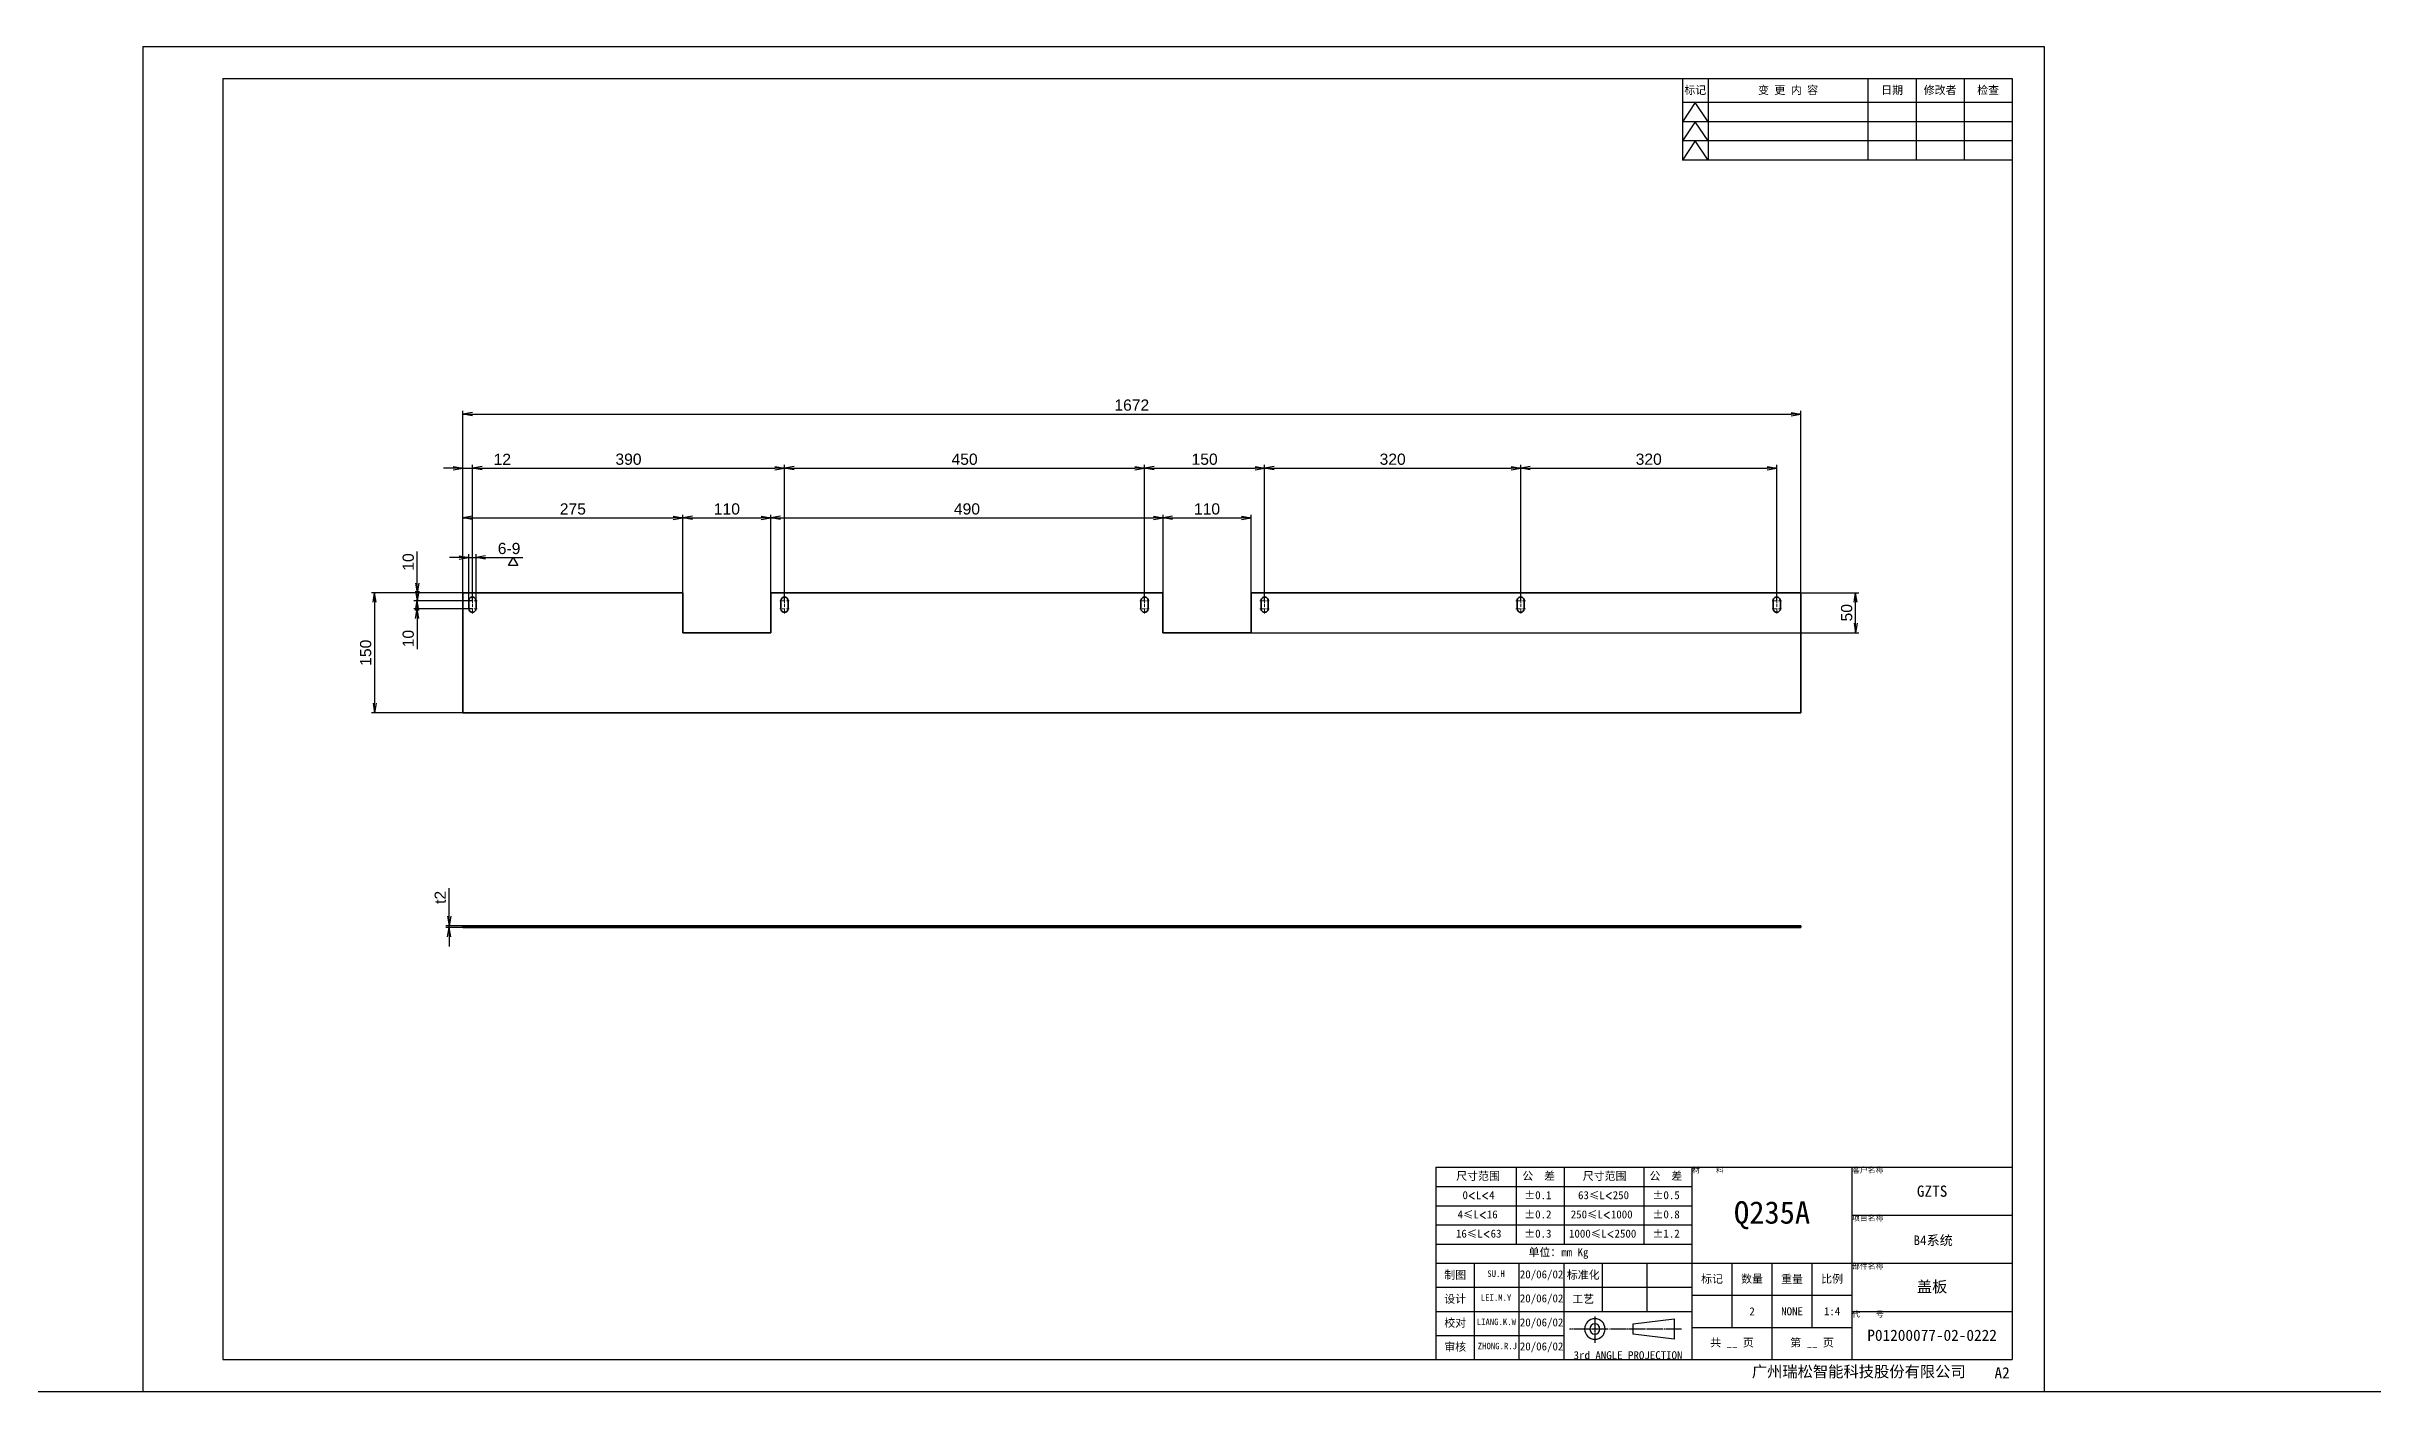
# Model space of a CAD drawing. Header units: millimetres. Extents: x -1727 to 307751, y -105919 to 6637.
# Drawn here: x 20851 to 23758, y 2062 to 3742 of the extents above; entities that cross this region are included whole.
import ezdxf

# ---------------------------------------------------------------- set-up
doc = ezdxf.new("R2010")
doc.units = ezdxf.units.MM
for name, pattern in [('CENTER-HOKUTO', [23, 20, -1, 1, -1]), ('DASHDOT', [18.5, 12, -3, 0.5, -3]), ('DASHED', [15, 12, -3]), ('HIDDEN-HOKUTO', [3.8, 2.5, -1.3])]:
    doc.linetypes.add(name, pattern=pattern)
for name, color, linetype in [('AM_7', 2, 'CENTER-HOKUTO'), ('AM_HID', 1, 'HIDDEN-HOKUTO'), ('AM_VIS', 7, 'Continuous'), ('TITLE_FRAME', 7, 'Continuous'), ('WORD_DIM', 253, 'Continuous')]:
    doc.layers.add(name, color=color, linetype=linetype)
doc.layers.add('SOLID LINE', color=7, linetype='Continuous', lineweight=30)
doc.styles.get("Standard").update_dxf_attribs({"font": 'arial.ttf'})
doc.dimstyles.new('STANDARD1-4', dxfattribs={"dimscale": 4, "dimtxt": 3.5, "dimasz": 3, "dimexe": 1, "dimexo": 0, "dimgap": 1, "dimtad": 3, "dimdsep": 46, "dimtxsty": 'Standard', "dimblk1": 'OPEN', "dimblk2": 'OPEN', "dimsah": 1, "dimcen": 0, "dimclrd": 256, "dimclre": 256, "dimclrt": 3, "dimazin": 2, "dimtfac": 1, "dimtmove": 0, "dimatfit": 3, "dimldrblk": 'OPEN', "dimfxl": 0, "dimtolj": 1, "dimlwd": 25, "dimlwe": 25, "dimarcsym": 0})

# ---------------------------------------------------------------- blocks, each defined once
blk = doc.blocks.new('_OPEN')
at = {"color": 0}
for p, q in [((-1, 0.17), (0, 0)), ((-1, -0.17), (0, 0)), ((0, 0), (-1, 0))]:
    blk.add_line(p, q, dxfattribs=at)
blk = doc.blocks.new('*D134')
at = {"layer": 'DEFPOINTS', "color": 0, "linetype": 'Continuous', "transparency": 16777216}
for p in [(23043.1, 3282.7), (21371.1, 3059.5), (23043.1, 3059.5)]:
    blk.add_point(p, dxfattribs=at)
at = {"layer": 'WORD_DIM', "linetype": 'Continuous', "lineweight": 25, "transparency": 16777216}
for p, q in [((21371.1, 3059.5), (21371.1, 3286.7)), ((23043.1, 3059.5), (23043.1, 3286.7)), ((21383.1, 3282.7), (23031.1, 3282.7))]:
    blk.add_line(p, q, dxfattribs=at)
at = {"layer": 'WORD_DIM', "linetype": 'Continuous', "lineweight": 25, "transparency": 16777216, "xscale": 12, "yscale": 12, "zscale": 12, "rotation": 180}
blk.add_blockref('_OPEN', (21371.1, 3282.7), dxfattribs=at)
at = {"layer": 'WORD_DIM', "linetype": 'Continuous', "lineweight": 25, "transparency": 16777216, "xscale": 12, "yscale": 12, "zscale": 12}
blk.add_blockref('_OPEN', (23043.1, 3282.7), dxfattribs=at)
at = {"layer": 'WORD_DIM', "color": 3, "linetype": 'Continuous', "transparency": 16777216, "insert": (22207.1, 3293.8), "char_height": 14, "attachment_point": 5}
blk.add_mtext('\\A1;1672', dxfattribs=at)
blk = doc.blocks.new('*D135')
at = {"layer": 'DEFPOINTS', "color": 0, "linetype": 'Continuous', "transparency": 16777216}
for p in [(21646.1, 3152.9), (21371.1, 3059.5), (21646.1, 3059.5)]:
    blk.add_point(p, dxfattribs=at)
at = {"layer": 'WORD_DIM', "linetype": 'Continuous', "lineweight": 25, "transparency": 16777216}
for p, q in [((21371.1, 3059.5), (21371.1, 3156.9)), ((21383.1, 3152.9), (21634.1, 3152.9)), ((21646.1, 3059.5), (21646.1, 3156.9))]:
    blk.add_line(p, q, dxfattribs=at)
at = {"layer": 'WORD_DIM', "linetype": 'Continuous', "lineweight": 25, "transparency": 16777216, "xscale": 12, "yscale": 12, "zscale": 12, "rotation": 180}
blk.add_blockref('_OPEN', (21371.1, 3152.9), dxfattribs=at)
at = {"layer": 'WORD_DIM', "linetype": 'Continuous', "lineweight": 25, "transparency": 16777216, "xscale": 12, "yscale": 12, "zscale": 12}
blk.add_blockref('_OPEN', (21646.1, 3152.9), dxfattribs=at)
at = {"layer": 'WORD_DIM', "color": 3, "linetype": 'Continuous', "transparency": 16777216, "insert": (21508.6, 3164.1), "char_height": 14, "attachment_point": 5}
blk.add_mtext('\\A1;275', dxfattribs=at)
blk = doc.blocks.new('*D136')
at = {"layer": 'DEFPOINTS', "color": 0, "linetype": 'Continuous', "transparency": 16777216}
for p in [(21756.1, 3152.9), (21646.1, 3059.5), (21756.1, 3059.5)]:
    blk.add_point(p, dxfattribs=at)
at = {"layer": 'WORD_DIM', "linetype": 'Continuous', "lineweight": 25, "transparency": 16777216}
for p, q in [((21646.1, 3059.5), (21646.1, 3156.9)), ((21658.1, 3152.9), (21744.1, 3152.9)), ((21756.1, 3059.5), (21756.1, 3156.9))]:
    blk.add_line(p, q, dxfattribs=at)
at = {"layer": 'WORD_DIM', "linetype": 'Continuous', "lineweight": 25, "transparency": 16777216, "xscale": 12, "yscale": 12, "zscale": 12, "rotation": 180}
blk.add_blockref('_OPEN', (21646.1, 3152.9), dxfattribs=at)
at = {"layer": 'WORD_DIM', "linetype": 'Continuous', "lineweight": 25, "transparency": 16777216, "xscale": 12, "yscale": 12, "zscale": 12}
blk.add_blockref('_OPEN', (21756.1, 3152.9), dxfattribs=at)
at = {"layer": 'WORD_DIM', "color": 3, "linetype": 'Continuous', "transparency": 16777216, "insert": (21701.1, 3164.1), "char_height": 14, "attachment_point": 5}
blk.add_mtext('\\A1;110', dxfattribs=at)
blk = doc.blocks.new('*D137')
at = {"layer": 'DEFPOINTS', "color": 0, "linetype": 'Continuous', "transparency": 16777216}
for p in [(22246.1, 3152.9), (21756.1, 3059.5), (22246.1, 3059.5)]:
    blk.add_point(p, dxfattribs=at)
at = {"layer": 'WORD_DIM', "linetype": 'Continuous', "lineweight": 25, "transparency": 16777216}
for p, q in [((21756.1, 3059.5), (21756.1, 3156.9)), ((21768.1, 3152.9), (22234.1, 3152.9)), ((22246.1, 3059.5), (22246.1, 3156.9))]:
    blk.add_line(p, q, dxfattribs=at)
at = {"layer": 'WORD_DIM', "linetype": 'Continuous', "lineweight": 25, "transparency": 16777216, "xscale": 12, "yscale": 12, "zscale": 12, "rotation": 180}
blk.add_blockref('_OPEN', (21756.1, 3152.9), dxfattribs=at)
at = {"layer": 'WORD_DIM', "linetype": 'Continuous', "lineweight": 25, "transparency": 16777216, "xscale": 12, "yscale": 12, "zscale": 12}
blk.add_blockref('_OPEN', (22246.1, 3152.9), dxfattribs=at)
at = {"layer": 'WORD_DIM', "color": 3, "linetype": 'Continuous', "transparency": 16777216, "insert": (22001.1, 3164.1), "char_height": 14, "attachment_point": 5}
blk.add_mtext('\\A1;490', dxfattribs=at)
blk = doc.blocks.new('*D138')
at = {"layer": 'DEFPOINTS', "color": 0, "linetype": 'Continuous', "transparency": 16777216}
for p in [(22356.1, 3152.9), (22246.1, 3059.5), (22356.1, 3059.5)]:
    blk.add_point(p, dxfattribs=at)
at = {"layer": 'WORD_DIM', "linetype": 'Continuous', "lineweight": 25, "transparency": 16777216}
for p, q in [((22246.1, 3059.5), (22246.1, 3156.9)), ((22258.1, 3152.9), (22344.1, 3152.9)), ((22356.1, 3059.5), (22356.1, 3156.9))]:
    blk.add_line(p, q, dxfattribs=at)
at = {"layer": 'WORD_DIM', "linetype": 'Continuous', "lineweight": 25, "transparency": 16777216, "xscale": 12, "yscale": 12, "zscale": 12, "rotation": 180}
blk.add_blockref('_OPEN', (22246.1, 3152.9), dxfattribs=at)
at = {"layer": 'WORD_DIM', "linetype": 'Continuous', "lineweight": 25, "transparency": 16777216, "xscale": 12, "yscale": 12, "zscale": 12}
blk.add_blockref('_OPEN', (22356.1, 3152.9), dxfattribs=at)
at = {"layer": 'WORD_DIM', "color": 3, "linetype": 'Continuous', "transparency": 16777216, "insert": (22301.1, 3164.1), "char_height": 14, "attachment_point": 5}
blk.add_mtext('\\A1;110', dxfattribs=at)
blk = doc.blocks.new('*D139')
at = {"layer": 'DEFPOINTS', "color": 0, "linetype": 'Continuous', "transparency": 16777216}
for p in [(21371.1, 3059.5), (21260.9, 2909.5), (21371.1, 2909.5)]:
    blk.add_point(p, dxfattribs=at)
at = {"layer": 'WORD_DIM', "linetype": 'Continuous', "lineweight": 25, "transparency": 16777216}
for p, q in [((21371.1, 3059.5), (21256.9, 3059.5)), ((21260.9, 3047.5), (21260.9, 2921.5)), ((21371.1, 2909.5), (21256.9, 2909.5))]:
    blk.add_line(p, q, dxfattribs=at)
at = {"layer": 'WORD_DIM', "linetype": 'Continuous', "lineweight": 25, "transparency": 16777216, "xscale": 12, "yscale": 12, "zscale": 12}
for p, rotation in [((21260.9, 3059.5), 90), ((21260.9, 2909.5), 270)]:
    blk.add_blockref('_OPEN', p, dxfattribs=dict(at, rotation=rotation))
at = {"layer": 'WORD_DIM', "color": 3, "linetype": 'Continuous', "transparency": 16777216, "insert": (21249.7, 2984.5), "char_height": 14, "attachment_point": 5, "rotation": 90}
blk.add_mtext('\\A1;150', dxfattribs=at)
blk = doc.blocks.new('*D140')
at = {"layer": 'DEFPOINTS', "color": 0, "linetype": 'Continuous', "transparency": 16777216}
for p in [(21371.1, 3059.5), (21314, 3049.5), (21383.1, 3049.5)]:
    blk.add_point(p, dxfattribs=at)
at = {"layer": 'WORD_DIM', "linetype": 'Continuous', "lineweight": 25, "transparency": 16777216}
for p, q in [((21314, 3071.5), (21314, 3111.2)), ((21371.1, 3059.5), (21310, 3059.5)), ((21314, 3049.5), (21314, 3059.5)), ((21383.1, 3049.5), (21310, 3049.5)), ((21314, 3037.5), (21314, 3025.5))]:
    blk.add_line(p, q, dxfattribs=at)
at = {"layer": 'WORD_DIM', "linetype": 'Continuous', "lineweight": 25, "transparency": 16777216, "xscale": 12, "yscale": 12, "zscale": 12}
for p, rotation in [((21314, 3059.5), 270), ((21314, 3049.5), 90)]:
    blk.add_blockref('_OPEN', p, dxfattribs=dict(at, rotation=rotation))
at = {"layer": 'WORD_DIM', "color": 3, "linetype": 'Continuous', "transparency": 16777216, "insert": (21302.9, 3097.9), "char_height": 14, "attachment_point": 5, "rotation": 90}
blk.add_mtext('\\A1;10', dxfattribs=at)
blk = doc.blocks.new('*D141')
at = {"layer": 'DEFPOINTS', "color": 0, "linetype": 'Continuous', "transparency": 16777216}
for p in [(21314, 3039.5), (21383.1, 3049.5), (21383.1, 3039.5)]:
    blk.add_point(p, dxfattribs=at)
at = {"layer": 'WORD_DIM', "linetype": 'Continuous', "lineweight": 25, "transparency": 16777216}
for p, q in [((21314, 3061.5), (21314, 3073.5)), ((21383.1, 3049.5), (21310, 3049.5)), ((21383.1, 3039.5), (21310, 3039.5)), ((21314, 3049.5), (21314, 3039.5)), ((21314, 3027.5), (21314, 2988.8))]:
    blk.add_line(p, q, dxfattribs=at)
at = {"layer": 'WORD_DIM', "linetype": 'Continuous', "lineweight": 25, "transparency": 16777216, "xscale": 12, "yscale": 12, "zscale": 12}
for p, rotation in [((21314, 3049.5), 270), ((21314, 3039.5), 90)]:
    blk.add_blockref('_OPEN', p, dxfattribs=dict(at, rotation=rotation))
at = {"layer": 'WORD_DIM', "color": 3, "linetype": 'Continuous', "transparency": 16777216, "insert": (21302.9, 3002.2), "char_height": 14, "attachment_point": 5, "rotation": 90}
blk.add_mtext('\\A1;10', dxfattribs=at)
blk = doc.blocks.new('*D142')
at = {"layer": 'DEFPOINTS', "color": 0, "linetype": 'Continuous', "transparency": 16777216}
for p in [(21383.1, 3215.1), (21371.1, 3059.5), (21383.1, 3049.5)]:
    blk.add_point(p, dxfattribs=at)
at = {"layer": 'WORD_DIM', "linetype": 'Continuous', "lineweight": 25, "transparency": 16777216}
for p, q in [((21359.1, 3215.1), (21347.1, 3215.1)), ((21371.1, 3059.5), (21371.1, 3219.1)), ((21371.1, 3215.1), (21383.1, 3215.1)), ((21383.1, 3049.5), (21383.1, 3219.1)), ((21395.1, 3215.1), (21433.7, 3215.1))]:
    blk.add_line(p, q, dxfattribs=at)
at = {"layer": 'WORD_DIM', "linetype": 'Continuous', "lineweight": 25, "transparency": 16777216, "xscale": 12, "yscale": 12, "zscale": 12}
blk.add_blockref('_OPEN', (21371.1, 3215.1), dxfattribs=at)
at = {"layer": 'WORD_DIM', "linetype": 'Continuous', "lineweight": 25, "transparency": 16777216, "xscale": 12, "yscale": 12, "zscale": 12, "rotation": 180}
blk.add_blockref('_OPEN', (21383.1, 3215.1), dxfattribs=at)
at = {"layer": 'WORD_DIM', "color": 3, "linetype": 'Continuous', "transparency": 16777216, "insert": (21420.4, 3226.1), "char_height": 14, "attachment_point": 5}
blk.add_mtext('\\A1;12', dxfattribs=at)
blk = doc.blocks.new('*D143')
at = {"layer": 'DEFPOINTS', "color": 0, "linetype": 'Continuous', "transparency": 16777216}
for p in [(21773.1, 3215.1), (21383.1, 3049.5), (21773.1, 3049.5)]:
    blk.add_point(p, dxfattribs=at)
at = {"layer": 'WORD_DIM', "linetype": 'Continuous', "lineweight": 25, "transparency": 16777216}
for p, q in [((21383.1, 3049.5), (21383.1, 3219.1)), ((21395.1, 3215.1), (21761.1, 3215.1)), ((21773.1, 3049.5), (21773.1, 3219.1))]:
    blk.add_line(p, q, dxfattribs=at)
at = {"layer": 'WORD_DIM', "linetype": 'Continuous', "lineweight": 25, "transparency": 16777216, "xscale": 12, "yscale": 12, "zscale": 12, "rotation": 180}
blk.add_blockref('_OPEN', (21383.1, 3215.1), dxfattribs=at)
at = {"layer": 'WORD_DIM', "linetype": 'Continuous', "lineweight": 25, "transparency": 16777216, "xscale": 12, "yscale": 12, "zscale": 12}
blk.add_blockref('_OPEN', (21773.1, 3215.1), dxfattribs=at)
at = {"layer": 'WORD_DIM', "color": 3, "linetype": 'Continuous', "transparency": 16777216, "insert": (21578.1, 3226.2), "char_height": 14, "attachment_point": 5}
blk.add_mtext('\\A1;390', dxfattribs=at)
blk = doc.blocks.new('*D144')
at = {"layer": 'DEFPOINTS', "color": 0, "linetype": 'Continuous', "transparency": 16777216}
for p in [(22223.1, 3215.1), (21773.1, 3049.5), (22223.1, 3049.5)]:
    blk.add_point(p, dxfattribs=at)
at = {"layer": 'WORD_DIM', "linetype": 'Continuous', "lineweight": 25, "transparency": 16777216}
for p, q in [((21773.1, 3049.5), (21773.1, 3219.1)), ((21785.1, 3215.1), (22211.1, 3215.1)), ((22223.1, 3049.5), (22223.1, 3219.1))]:
    blk.add_line(p, q, dxfattribs=at)
at = {"layer": 'WORD_DIM', "linetype": 'Continuous', "lineweight": 25, "transparency": 16777216, "xscale": 12, "yscale": 12, "zscale": 12, "rotation": 180}
blk.add_blockref('_OPEN', (21773.1, 3215.1), dxfattribs=at)
at = {"layer": 'WORD_DIM', "linetype": 'Continuous', "lineweight": 25, "transparency": 16777216, "xscale": 12, "yscale": 12, "zscale": 12}
blk.add_blockref('_OPEN', (22223.1, 3215.1), dxfattribs=at)
at = {"layer": 'WORD_DIM', "color": 3, "linetype": 'Continuous', "transparency": 16777216, "insert": (21998.1, 3226.2), "char_height": 14, "attachment_point": 5}
blk.add_mtext('\\A1;450', dxfattribs=at)
blk = doc.blocks.new('*D145')
at = {"layer": 'DEFPOINTS', "color": 0, "linetype": 'Continuous', "transparency": 16777216}
for p in [(22373.1, 3215.1), (22223.1, 3049.5), (22373.1, 3049.5)]:
    blk.add_point(p, dxfattribs=at)
at = {"layer": 'WORD_DIM', "linetype": 'Continuous', "lineweight": 25, "transparency": 16777216}
for p, q in [((22223.1, 3049.5), (22223.1, 3219.1)), ((22235.1, 3215.1), (22361.1, 3215.1)), ((22373.1, 3049.5), (22373.1, 3219.1))]:
    blk.add_line(p, q, dxfattribs=at)
at = {"layer": 'WORD_DIM', "linetype": 'Continuous', "lineweight": 25, "transparency": 16777216, "xscale": 12, "yscale": 12, "zscale": 12, "rotation": 180}
blk.add_blockref('_OPEN', (22223.1, 3215.1), dxfattribs=at)
at = {"layer": 'WORD_DIM', "linetype": 'Continuous', "lineweight": 25, "transparency": 16777216, "xscale": 12, "yscale": 12, "zscale": 12}
blk.add_blockref('_OPEN', (22373.1, 3215.1), dxfattribs=at)
at = {"layer": 'WORD_DIM', "color": 3, "linetype": 'Continuous', "transparency": 16777216, "insert": (22298.1, 3226.2), "char_height": 14, "attachment_point": 5}
blk.add_mtext('\\A1;150', dxfattribs=at)
blk = doc.blocks.new('*D146')
at = {"layer": 'DEFPOINTS', "color": 0, "linetype": 'Continuous', "transparency": 16777216}
for p in [(21387.6, 3103.5), (21378.6, 3049.5), (21387.6, 3049.5)]:
    blk.add_point(p, dxfattribs=at)
at = {"layer": 'WORD_DIM', "linetype": 'Continuous', "lineweight": 25, "transparency": 16777216}
for p, q in [((21366.6, 3103.5), (21354.6, 3103.5)), ((21378.6, 3049.5), (21378.6, 3107.5)), ((21378.6, 3103.5), (21387.6, 3103.5)), ((21387.6, 3049.5), (21387.6, 3107.5)), ((21399.6, 3103.5), (21446.2, 3103.5))]:
    blk.add_line(p, q, dxfattribs=at)
at = {"layer": 'WORD_DIM', "linetype": 'Continuous', "lineweight": 25, "transparency": 16777216, "xscale": 12, "yscale": 12, "zscale": 12}
blk.add_blockref('_OPEN', (21378.6, 3103.5), dxfattribs=at)
at = {"layer": 'WORD_DIM', "linetype": 'Continuous', "lineweight": 25, "transparency": 16777216, "xscale": 12, "yscale": 12, "zscale": 12, "rotation": 180}
blk.add_blockref('_OPEN', (21387.6, 3103.5), dxfattribs=at)
at = {"layer": 'WORD_DIM', "color": 3, "linetype": 'Continuous', "transparency": 16777216, "insert": (21428.9, 3114.7), "char_height": 14, "attachment_point": 5}
blk.add_mtext('\\A1;6-9', dxfattribs=at)
blk = doc.blocks.new('*D147')
at = {"layer": 'DEFPOINTS', "color": 0, "linetype": 'Continuous', "transparency": 16777216}
for p in [(23043.1, 3059.5), (23111.7, 3059.5), (22356.1, 3009.5)]:
    blk.add_point(p, dxfattribs=at)
at = {"layer": 'WORD_DIM', "linetype": 'Continuous', "lineweight": 25, "transparency": 16777216}
for p, q in [((23043.1, 3059.5), (23115.7, 3059.5)), ((23111.7, 3021.5), (23111.7, 3047.5)), ((22356.1, 3009.5), (23115.7, 3009.5))]:
    blk.add_line(p, q, dxfattribs=at)
at = {"layer": 'WORD_DIM', "linetype": 'Continuous', "lineweight": 25, "transparency": 16777216, "xscale": 12, "yscale": 12, "zscale": 12}
for p, rotation in [((23111.7, 3059.5), 90), ((23111.7, 3009.5), 270)]:
    blk.add_blockref('_OPEN', p, dxfattribs=dict(at, rotation=rotation))
at = {"layer": 'WORD_DIM', "color": 3, "linetype": 'Continuous', "transparency": 16777216, "insert": (23100.5, 3034.5), "char_height": 14, "attachment_point": 5, "rotation": 90}
blk.add_mtext('\\A1;50', dxfattribs=at)
blk = doc.blocks.new('shiage1')
at = {"layer": 'WORD_DIM', "color": 3, "linetype": 'Continuous'}
for p, q in [((0, 0), (-1.44, 2.5)), ((-1.44, 2.5), (1.44, 2.5)), ((1.44, 2.5), (0, 0))]:
    blk.add_line(p, q, dxfattribs=at)
blk = doc.blocks.new('*D168')
at = {"layer": 'DEFPOINTS', "color": 0, "linetype": 'Continuous', "transparency": 16777216}
for p in [(22693.1, 3215.1), (22373.1, 3049.5), (22693.1, 3049.5)]:
    blk.add_point(p, dxfattribs=at)
at = {"layer": 'WORD_DIM', "linetype": 'Continuous', "lineweight": 25, "transparency": 16777216}
for p, q in [((22373.1, 3049.5), (22373.1, 3219.1)), ((22385.1, 3215.1), (22681.1, 3215.1)), ((22693.1, 3049.5), (22693.1, 3219.1))]:
    blk.add_line(p, q, dxfattribs=at)
at = {"layer": 'WORD_DIM', "linetype": 'Continuous', "lineweight": 25, "transparency": 16777216, "xscale": 12, "yscale": 12, "zscale": 12, "rotation": 180}
blk.add_blockref('_OPEN', (22373.1, 3215.1), dxfattribs=at)
at = {"layer": 'WORD_DIM', "linetype": 'Continuous', "lineweight": 25, "transparency": 16777216, "xscale": 12, "yscale": 12, "zscale": 12}
blk.add_blockref('_OPEN', (22693.1, 3215.1), dxfattribs=at)
at = {"layer": 'WORD_DIM', "color": 3, "linetype": 'Continuous', "transparency": 16777216, "insert": (22533.1, 3226.2), "char_height": 14, "attachment_point": 5}
blk.add_mtext('\\A1;320', dxfattribs=at)
blk = doc.blocks.new('*D169')
at = {"layer": 'DEFPOINTS', "color": 0, "linetype": 'Continuous', "transparency": 16777216}
for p in [(23013.1, 3215.1), (22693.1, 3049.5), (23013.1, 3049.5)]:
    blk.add_point(p, dxfattribs=at)
at = {"layer": 'WORD_DIM', "linetype": 'Continuous', "lineweight": 25, "transparency": 16777216}
for p, q in [((22693.1, 3049.5), (22693.1, 3219.1)), ((22705.1, 3215.1), (23001.1, 3215.1)), ((23013.1, 3049.5), (23013.1, 3219.1))]:
    blk.add_line(p, q, dxfattribs=at)
at = {"layer": 'WORD_DIM', "linetype": 'Continuous', "lineweight": 25, "transparency": 16777216, "xscale": 12, "yscale": 12, "zscale": 12, "rotation": 180}
blk.add_blockref('_OPEN', (22693.1, 3215.1), dxfattribs=at)
at = {"layer": 'WORD_DIM', "linetype": 'Continuous', "lineweight": 25, "transparency": 16777216, "xscale": 12, "yscale": 12, "zscale": 12}
blk.add_blockref('_OPEN', (23013.1, 3215.1), dxfattribs=at)
at = {"layer": 'WORD_DIM', "color": 3, "linetype": 'Continuous', "transparency": 16777216, "insert": (22853.1, 3226.2), "char_height": 14, "attachment_point": 5}
blk.add_mtext('\\A1;320', dxfattribs=at)
blk = doc.blocks.new('*D170')
at = {"layer": 'DEFPOINTS', "color": 0, "linetype": 'Continuous', "transparency": 16777216}
for p in [(21354, 2643.5), (21371.1, 2643.5), (21371.1, 2641.5)]:
    blk.add_point(p, dxfattribs=at)
at = {"layer": 'WORD_DIM', "linetype": 'Continuous', "lineweight": 25, "transparency": 16777216}
for p, q in [((21354, 2655.5), (21354, 2690.4)), ((21371.1, 2643.5), (21350, 2643.5)), ((21371.1, 2641.5), (21350, 2641.5)), ((21354, 2641.5), (21354, 2643.5)), ((21354, 2629.5), (21354, 2617.5))]:
    blk.add_line(p, q, dxfattribs=at)
at = {"layer": 'WORD_DIM', "linetype": 'Continuous', "lineweight": 25, "transparency": 16777216, "xscale": 12, "yscale": 12, "zscale": 12}
for p, rotation in [((21354, 2643.5), 270), ((21354, 2641.5), 90)]:
    blk.add_blockref('_OPEN', p, dxfattribs=dict(at, rotation=rotation))
at = {"layer": 'WORD_DIM', "color": 3, "linetype": 'Continuous', "transparency": 16777216, "insert": (21342.9, 2678.9), "char_height": 14, "attachment_point": 5, "rotation": 90}
blk.add_mtext('\\A1;t2', dxfattribs=at)

msp = doc.modelspace()

# ---------------------------------------------------------------- linework, layer by layer
at = {"color": 7, "lineweight": 35}
for p, q in [((21646.07683, 3059.52476), (21371.07683, 3059.52476)), ((21371.07683, 2909.52476), (21371.07683, 3059.52476)), ((21646.07683, 3059.52476), (21646.07683, 3009.52476)), ((22246.07683, 3059.52476), (21756.07683, 3059.52476)), ((21756.07683, 3009.52476), (21756.07683, 3059.52476)), ((22246.07683, 3059.52476), (22246.07683, 3009.52476)), ((22356.07683, 3009.52476), (22356.07683, 3059.52476)), ((23043.07683, 3059.52476), (22356.07683, 3059.52476)), ((23043.07683, 3059.52476), (23043.07683, 2909.52476)), ((21756.07683, 3009.52476), (21646.07683, 3009.52476)), ((22356.07683, 3009.52476), (22246.07683, 3009.52476)), ((21371.07683, 2909.52476), (23043.07683, 2909.52476)), ((21371.07683, 2643.47775), (23043.07683, 2643.47775)), ((21371.07683, 2641.47774), (23043.07683, 2641.47774))]:
    msp.add_line(p, q, dxfattribs=at)
at = {"color": 7, "lineweight": 35, "ltscale": 0.25}
for p, q in [((21378.57683, 3039.52476), (21378.57683, 3049.52476)), ((21387.57683, 3049.52476), (21387.57683, 3039.52476)), ((21768.57683, 3039.52476), (21768.57683, 3049.52476)), ((21777.57683, 3049.52476), (21777.57683, 3039.52476)), ((22218.57683, 3039.52476), (22218.57683, 3049.52476)), ((22227.57683, 3049.52476), (22227.57683, 3039.52476)), ((22368.57683, 3039.52476), (22368.57683, 3049.52476)), ((22377.57683, 3049.52476), (22377.57683, 3039.52476)), ((22688.57683, 3039.52476), (22688.57683, 3049.52476)), ((22697.57683, 3049.52476), (22697.57683, 3039.52476)), ((23008.57683, 3039.52476), (23008.57683, 3049.52476)), ((23017.57683, 3049.52476), (23017.57683, 3039.52476))]:
    msp.add_line(p, q, dxfattribs=at)
at = {"color": 7, "lineweight": 35, "ltscale": 0.05}
for p, q in [((21371.07683, 2643.47775), (21371.07683, 2641.47774)), ((23043.07683, 2643.47775), (23043.07683, 2641.47774))]:
    msp.add_line(p, q, dxfattribs=at)
msp.add_line((948.78877, 2061.71112), (37575.47155, 2061.71112))
at = {"color": 7, "lineweight": 35}
for centre, start, end in [((21383.07683, 3049.52476), 0, 180.00000501), ((21773.07683, 3049.52476), 0, 180.00000501), ((22223.07683, 3049.52476), 0, 180.00000501), ((22373.07683, 3049.52476), 0, 180.00000501), ((22693.07683, 3049.52476), 0, 180.00000501), ((23013.07683, 3049.52476), 0, 180.00000501), ((21383.07683, 3039.52476), 180.00000501, 0), ((21773.07683, 3039.52476), 180.00000501, 0), ((22223.07683, 3039.52476), 180.00000501, 0), ((22373.07683, 3039.52476), 179.99999499, 0), ((22693.07683, 3039.52476), 180.00000501, 0), ((23013.07683, 3039.52476), 180.00000501, 0)]:
    msp.add_arc(centre, 4.5, start, end, dxfattribs=at)
at = {"layer": 'AM_7', "color": 2, "linetype": 'DASHDOT', "lineweight": 13, "ltscale": 0.2925}
for p, q in [((21383.07683, 3055.3748), (21383.07683, 3043.67479)), ((21773.07683, 3055.3748), (21773.07683, 3043.67479)), ((22223.07683, 3055.3748), (22223.07683, 3043.67479)), ((22373.07683, 3055.3748), (22373.07683, 3043.67479)), ((22693.07683, 3055.3748), (22693.07683, 3043.67479)), ((23013.07683, 3055.3748), (23013.07683, 3043.67479)), ((21383.07683, 3045.3748), (21383.07683, 3033.67479)), ((21773.07683, 3045.3748), (21773.07683, 3033.67479)), ((22223.07683, 3045.3748), (22223.07683, 3033.67479)), ((22373.07683, 3045.3748), (22373.07683, 3033.67479)), ((22693.07683, 3045.3748), (22693.07683, 3033.67479)), ((23013.07683, 3045.3748), (23013.07683, 3033.67479))]:
    msp.add_line(p, q, dxfattribs=at)
at = {"layer": 'AM_7', "color": 2, "linetype": 'DASHDOT', "lineweight": 13, "ltscale": 0.292529}
for p, q in [((21388.92839, 3049.52476), (21377.22722, 3049.52476)), ((21388.92839, 3039.52476), (21377.22722, 3039.52476)), ((21778.92839, 3049.52476), (21767.22722, 3049.52476)), ((21778.92839, 3039.52476), (21767.22722, 3039.52476))]:
    msp.add_line(p, q, dxfattribs=at)
at = {"layer": 'AM_7', "color": 2, "linetype": 'DASHDOT', "lineweight": 13, "ltscale": 0.29248}
for p, q in [((22228.92644, 3049.52476), (22217.22722, 3049.52476)), ((22228.92644, 3039.52476), (22217.22722, 3039.52476)), ((22378.92644, 3049.52476), (22367.22722, 3049.52476)), ((22378.92644, 3039.52476), (22367.22722, 3039.52476)), ((22698.92644, 3049.52476), (22687.22722, 3049.52476)), ((22698.92644, 3039.52476), (22687.22722, 3039.52476)), ((23018.92644, 3049.52476), (23007.22722, 3049.52476)), ((23018.92644, 3039.52476), (23007.22722, 3039.52476))]:
    msp.add_line(p, q, dxfattribs=at)
at = {"layer": 'AM_7', "color": 2, "linetype": 'DASHDOT', "lineweight": 13, "ltscale": 0.06}
for p, q in [((21383.07683, 2641.27774), (21383.07683, 2643.67773)), ((21773.07683, 2641.27774), (21773.07683, 2643.67773)), ((22223.07683, 2641.27774), (22223.07683, 2643.67773)), ((22373.07683, 2641.27774), (22373.07683, 2643.67773)), ((22693.07683, 2641.27774), (22693.07683, 2643.67773)), ((23013.07683, 2641.27774), (23013.07683, 2643.67773))]:
    msp.add_line(p, q, dxfattribs=at)
at = {"layer": 'AM_HID', "color": 1, "linetype": 'DASHED', "lineweight": 13, "ltscale": 0.05}
for p, q in [((21378.57683, 2643.47775), (21378.57683, 2641.47774)), ((21387.57683, 2643.47775), (21387.57683, 2641.47774)), ((21646.07683, 2643.47775), (21646.07683, 2641.47774)), ((21756.07683, 2643.47775), (21756.07683, 2641.47774)), ((21768.57683, 2643.47775), (21768.57683, 2641.47774)), ((21777.57683, 2643.47775), (21777.57683, 2641.47774)), ((22218.57683, 2643.47775), (22218.57683, 2641.47774)), ((22227.57683, 2643.47775), (22227.57683, 2641.47774)), ((22246.07683, 2643.47775), (22246.07683, 2641.47774)), ((22356.07683, 2643.47775), (22356.07683, 2641.47774)), ((22368.57683, 2643.47775), (22368.57683, 2641.47774)), ((22377.57683, 2643.47775), (22377.57683, 2641.47774)), ((22688.57683, 2643.47775), (22688.57683, 2641.47774)), ((22697.57683, 2643.47775), (22697.57683, 2641.47774)), ((23008.57683, 2643.47775), (23008.57683, 2641.47774)), ((23017.57683, 2643.47775), (23017.57683, 2641.47774))]:
    msp.add_line(p, q, dxfattribs=at)
at = {"layer": 'AM_VIS', "linetype": 'Continuous'}
for p, q in [((21071.24057, 3701.80448), (21071.24057, 2101.80448)), ((21071.24057, 3701.80448), (23307.24057, 3701.80448)), ((23307.24057, 3701.80448), (23307.24057, 2101.80448)), ((21071.24057, 2101.80448), (23307.24057, 2101.80448))]:
    msp.add_line(p, q, dxfattribs=at)
at = {"layer": 'TITLE_FRAME', "linetype": 'Continuous'}
for p, q in [((22895.24057, 3701.80448), (22895.24057, 3599.80448)), ((22927.24057, 3701.80448), (22927.24057, 3599.80448)), ((23127.24057, 3599.80448), (23127.24057, 3701.80448)), ((23187.24057, 3701.80448), (23187.24057, 3599.80448)), ((23247.24057, 3701.80448), (23247.24057, 3599.80448)), ((23307.24057, 3671.80448), (22895.24057, 3671.80448)), ((22911.24057, 3671.80448), (22895.24057, 3647.80448)), ((22927.24057, 3647.80448), (22911.24057, 3671.80448)), ((23307.24057, 3647.80448), (22895.24057, 3647.80448)), ((22911.24057, 3647.80448), (22895.24057, 3623.80448)), ((22927.24057, 3623.80448), (22911.24057, 3647.80448)), ((23307.24057, 3623.80448), (22895.24057, 3623.80448)), ((22911.24057, 3623.80448), (22895.24057, 3599.80448)), ((22927.24057, 3599.80448), (22911.24057, 3623.80448)), ((23307.24057, 3599.80448), (22895.24057, 3599.80448)), ((22587.24057, 2341.80448), (23307.24057, 2341.80448)), ((22587.24057, 2341.80448), (22587.24057, 2101.80448)), ((22687.24057, 2341.80448), (22687.24057, 2245.80448)), ((22747.24057, 2341.80448), (22747.24057, 2245.80448)), ((22847.24057, 2245.80448), (22847.24057, 2341.80448)), ((22907.24057, 2101.80448), (22907.24057, 2341.80448)), ((23107.24057, 2101.80448), (23107.24057, 2341.80448)), ((22587.24057, 2317.80448), (22907.24057, 2317.80448)), ((22587.24057, 2293.80448), (22907.24057, 2293.80448)), ((22587.24057, 2269.80448), (22907.24057, 2269.80448)), ((23107.24057, 2281.80448), (23307.24057, 2281.80448)), ((22587.24057, 2245.80448), (22907.24057, 2245.80448)), ((22587.24057, 2221.80448), (23307.24057, 2221.80448)), ((22635.24057, 2101.80448), (22635.24057, 2221.80448)), ((22691.24057, 2101.80448), (22691.24057, 2221.80448)), ((22747.24057, 2101.80448), (22747.24057, 2221.80448)), ((22795.24057, 2161.80448), (22795.24057, 2221.80448)), ((22851.24057, 2161.80448), (22851.24057, 2221.80448)), ((22957.24057, 2141.80448), (22957.24057, 2221.80448)), ((23007.24057, 2101.80448), (23007.24057, 2221.80448)), ((23057.24057, 2141.80448), (23057.24057, 2221.80448)), ((22587.24057, 2191.80448), (22907.24057, 2191.80448)), ((22907.24057, 2181.80448), (23107.24057, 2181.80448)), ((22587.24057, 2161.80448), (22907.24057, 2161.80448)), ((23107.24057, 2161.80448), (23307.24057, 2161.80448)), ((22587.24057, 2131.80448), (22747.24057, 2131.80448)), ((22907.24057, 2141.80448), (23107.24057, 2141.80448))]:
    msp.add_line(p, q, dxfattribs=at)
at = {"layer": 'TITLE_FRAME', "color": 2, "linetype": 'CENTER-HOKUTO'}
for p, q in [((22785.77851, 2155.47816), (22785.77851, 2122.40296)), ((22894.20091, 2139.73416), (22754.16891, 2139.73416))]:
    msp.add_line(p, q, dxfattribs=at)
at = {"layer": 'TITLE_FRAME', "color": 3, "linetype": 'Continuous'}
for p, q in [((22833.77851, 2146.13416), (22884.97851, 2152.53416)), ((22884.97851, 2152.53416), (22884.97851, 2126.93416)), ((22833.77851, 2133.33416), (22833.77851, 2146.13416)), ((22884.97851, 2126.93416), (22833.77851, 2133.33416))]:
    msp.add_line(p, q, dxfattribs=at)
for radius in [12.8, 6.4]:
    msp.add_arc((22785.77851, 2139.73416), radius, 0, 359.98938268, dxfattribs=at)
at = {"layer": 'WORD_DIM', "linetype": 'Continuous'}
for p, q in [((20971.24057, 3741.80448), (20971.24057, 2061.80448)), ((20971.24057, 3741.80448), (23347.24057, 3741.80448)), ((23347.24057, 3741.80448), (23347.24057, 2061.80448)), ((20971.24057, 2061.80448), (23347.24057, 2061.80448))]:
    msp.add_line(p, q, dxfattribs=at)

# ---------------------------------------------------------------- block references
at = {"layer": 'WORD_DIM', "color": 3, "linetype": 'Continuous', "xscale": 4, "yscale": 4, "zscale": 4, "rotation": 180}
msp.add_blockref('shiage1', (21433.87295, 3103.50294), dxfattribs=at)

# ---------------------------------------------------------------- texts
at = {"layer": 'SOLID LINE', "ltscale": 0.5}
for s, insert, char_height, width, attachment_point in [('\\pt60;{\\fSimHei|b0|i0|c134|p2;\\C3;标记}', (22911.24057, 3686.80448), 10, 32, 5), ('\\pt60;{\\fSimHei|b0|i0|c134|p2;\\C3;变 更 内 容}', (23027.24057, 3686.80448), 10, 200, 5), ('\\pt60;{\\fSimHei|b0|i0|c134|p2;\\C3;日期}', (23157.24057, 3686.80448), 10, 60, 5), ('\\pt60;{\\fSimHei|b0|i0|c134|p2;\\C3;修改者}', (23217.24057, 3686.80448), 10, 60, 5), ('\\pt60;{\\fSimHei|b0|i0|c134|p2;\\C3;检查}', (23277.24057, 3686.80448), 10, 60, 5), ('\\pt60;{\\fSimHei|b0|i0|c134|p2;\\C3;尺寸范围}', (22612.52042, 2335.92023), 10, 181.2060754, 1), ('\\pt60;{\\fSimHei|b0|i0|c134|p2;\\C3;公  差}', (22695.13538, 2335.92023), 10, 181.2060754, 1), ('\\pt60;{\\fSimHei|b0|i0|c134|p2;\\C3;尺寸范围}', (22770.71023, 2335.92023), 10, 181.2060754, 1), ('\\pt60;{\\fSimHei|b0|i0|c134|p2;\\C3;公  差}', (22854.06481, 2335.92023), 10, 181.2060754, 1), ('{\\fSimHei|b0|i0|c134|p2;\\C3;材    料}', (22907.24057, 2341.80448), 7, 200, 1), ('\\pt42;{\\fSimHei|b0|i0|c134|p2;\\C3;客户名称}', (23107.24057, 2341.80448), 7, 200, 1), ('\\pt60;{\\fSimHei|b0|i0|c134|p2;\\C3;0\\Fromans,bigfont|c134;\\H0.9583x;<\\fSimHei|b0|i0|c134|p2;\\H1.044x;L\\Fromans,bigfont|c134;\\H0.9583x;<\\fSimHei|b0|i0|c134|p2;\\H1.044x;4}', (22620.3627, 2311.92023), 10, 181.2060754, 1), ('\\pt60;{\\fSimHei|b0|i0|c134|p2;\\C3;%%P0.1}', (22697.56993, 2311.92023), 10, 181.2060754, 1), ('\\pt60;{\\fSimHei|b0|i0|c134|p2;\\C3;63\\H0.9583x;≤\\H1.044x;L\\Fromans,bigfont|c134;\\H0.9579x;<\\fSimHei|b0|i0|c134|p2;\\H1.044x;250}', (22764.77529, 2311.92023), 10, 181.2060754, 1), ('\\pt60;{\\fSimHei|b0|i0|c134|p2;\\C3;%%P0.5}', (22857.85124, 2311.92023), 10, 181.2060754, 1), ('\\pt168;{\\fSimHei|b0|i0|c134|p2;\\C3;Q235A}', (23007.24057, 2281.80448), 28, 200, 5), ('{\\fSimHei|b0|i0|c134|p2;\\C3;GZTS}', (23207.24057, 2311.80448), 14, 200, 5), ('\\pt60;{\\fSimHei|b0|i0|c134|p2;\\C3;4\\H0.9583x;≤\\H1.043x;L\\Fromans,bigfont|c134;\\H0.9588x;<\\fSimHei|b0|i0|c134|p2;\\H1.043x;16}', (22614.22663, 2287.92023), 10, 181.2060754, 1), ('\\pt60;{\\fSimHei|b0|i0|c134|p2;\\C3;%%P0.2}', (22697.56993, 2287.92023), 10, 181.2060754, 1), ('\\pt60;{\\fSimHei|b0|i0|c134|p2;\\C3;250\\H0.9583x;≤\\H1.044x;L\\Fromans,bigfont|c134;\\H0.9579x;<\\fSimHei|b0|i0|c134|p2;\\H1.044x;1000}', (22755.64473, 2287.92023), 10, 181.2060754, 1), ('\\pt60;{\\fSimHei|b0|i0|c134|p2;\\C3;%%P0.8}', (22857.85124, 2287.92023), 10, 181.2060754, 1), ('\\pt42;{\\fSimHei|b0|i0|c134|p2;\\C3;项目名称}', (23107.24057, 2281.80448), 7, 200, 1), ('\\pt60;{\\fSimHei|b0|i0|c134|p2;\\C3;16\\H0.9583x;≤\\H1.044x;L\\Fromans,bigfont|c134;\\H0.9579x;<\\fSimHei|b0|i0|c134|p2;\\H1.044x;63}', (22612.16644, 2263.92023), 10, 181.2060754, 1), ('\\pt60;{\\fSimHei|b0|i0|c134|p2;\\C3;%%P0.3}', (22697.56993, 2263.92023), 10, 181.2060754, 1), ('\\pt60;{\\fSimHei|b0|i0|c134|p2;\\C3;单位：mm Kg}', (22702.83172, 2240.67712), 10, 181.2060754, 1), ('\\pt60;{\\fSimHei|b0|i0|c134|p2;\\C3;%%P1.2}', (22857.85124, 2263.92023), 10, 181.2060754, 1), ('{\\fSimHei|b0|i0|c134|p2;\\C3; \\PB4系统}', (23208.52461, 2259.91704), 12, 240, 5), ('\\pt60;{\\fSimHei|b0|i0|c134|p2;\\C3;制图}', (22611.24057, 2206.80448), 10, 48, 5), ('{\\fSimHei|b0|i0|c134|p2;\\C3;SU.H}', (22662.25043, 2208.79263), 8, 44.8, 5), ('\\pt60;{\\fSimHei|b0|i0|c134|p2;\\C3;20/06/02}', (22719.24057, 2206.80448), 10, 56, 5), ('\\pt60;{\\fSimHei|b0|i0|c134|p2;\\C3;标准化}', (22771.24057, 2206.80448), 10, 48, 5), ('\\pt42;{\\fSimHei|b0|i0|c134|p2;\\C3;部件名称}', (23107.24057, 2221.80448), 7, 200, 1), ('\\pt60;{\\fSimHei|b0|i0|c134|p2;\\C3;设计}', (22611.24057, 2176.80448), 10, 48, 5), ('{\\fSimHei|b0|i0|c134|p2;\\C3;LEI.M.Y}', (22662.32252, 2178.90126), 8, 44.8, 5), ('\\pt60;{\\fSimHei|b0|i0|c134|p2;\\C3;20/06/02}', (22719.24057, 2176.80448), 10, 56, 5), ('\\pt60;{\\fSimHei|b0|i0|c134|p2;\\C3;工艺}', (22771.24057, 2176.80448), 10, 48, 5), ('\\pt60;{\\fSimHei|b0|i0|c134|p2;\\C3;标记}', (22932.24057, 2201.80448), 10, 50, 5), ('\\pt60;{\\fSimHei|b0|i0|c134|p2;\\C3;数量}', (22982.24057, 2201.80448), 10, 50, 5), ('\\pt60;{\\fSimHei|b0|i0|c134|p2;\\C3;重量}', (23032.24057, 2201.80448), 10, 50, 5), ('\\pt60;{\\fSimHei|b0|i0|c134|p2;\\C3;比例}', (23082.24057, 2201.80448), 10, 50, 5), ('{\\fSimHei|b0|i0|c134|p2;\\C3;盖板}', (23207.24057, 2191.80448), 14, 200, 5), ('\\pt60;{\\fSimHei|b0|i0|c134|p2;\\C3;校对}', (22611.24057, 2146.80448), 10, 48, 5), ('{\\fSimHei|b0|i0|c134|p2;\\C3;LIANG.K.W}', (22662.67837, 2148.53282), 8, 44.8, 5), ('\\pt60;{\\fSimHei|b0|i0|c134|p2;\\C3;20/06/02}', (22719.24057, 2146.80448), 10, 56, 5), ('\\pt60;{\\fSimHei|b0|i0|c134|p2;\\C3;2}', (22982.24057, 2161.80448), 10, 50, 5), ('\\pt60;{\\fSimHei|b0|i0|c134|p2;\\C3;NONE}', (23032.24057, 2161.80448), 10, 50, 5), ('\\pt60;{\\fSimHei|b0|i0|c134|p2;\\C3;1:4}', (23082.24057, 2161.80448), 10, 50, 5), ('\\pt42;{\\fSimHei|b0|i0|c134|p2;\\C3;代    号}', (23107.24057, 2161.80448), 7, 200, 1), ('\\pt60;{\\fSimHei|b0|i0|c134|p2;\\C3;审核}', (22611.24057, 2116.80448), 10, 48, 5), ('\\pt48;{\\fSimHei|b0|i0|c134|p2;\\C3;ZHONG.R.J}', (22663.9799, 2118.41884), 8, 44.8, 5), ('\\pt60;{\\fSimHei|b0|i0|c134|p2;\\C3;20/06/02}', (22719.24057, 2116.80448), 10, 56, 5), ('\\pt60;{\\fSimHei|b0|i0|c134|p2;\\C3;共 __ 页}', (22957.24057, 2121.80448), 10, 100, 5), ('\\pt60;{\\fSimHei|b0|i0|c134|p2;\\C3;第 __ 页}', (23057.24057, 2121.80448), 10, 100, 5), ('{\\fSimHei|b0|i0|c134|p2;\\C3;P01200077-02-0222}', (23207.24057, 2131.80448), 14, 200, 5), ('{\\fSimHei|b0|i0|c134|p2;\\C3;3rd ANGLE PROJECTION}', (22827.24057, 2101.80448), 10, 160, 8), ('\\pt84;{\\fSimHei|b0|i0|c134|p2;\\C3;广州瑞松智能科技股份有限公司}', (22981.88621, 2093.58132), 14, 314.2472326, 1), ('\\pt84;{\\fSimHei|b0|i0|c134|p2;\\C3;A2}', (23285.19605, 2091.97274), 14, 314.2472326, 1)]:
    msp.add_mtext(s, dxfattribs=dict(at, insert=insert, char_height=char_height, width=width, attachment_point=attachment_point))
at = {"layer": 'SOLID LINE', "ltscale": 0.5, "insert": (22753.44994, 2263.92023), "char_height": 10, "width": 181.2060754, "attachment_point": 1, "line_spacing_factor": 0.72}
msp.add_mtext('\\pt60;{\\fSimHei|b0|i0|c134|p2;\\C3;1000\\H0.9583x;≤\\H1.044x;L\\Fromans,bigfont|c134;\\H0.9579x;<\\fSimHei|b0|i0|c134|p2;\\H1.044x;2500}', dxfattribs=at)

# ---------------------------------------------------------------- dimensions: what is measured, and where the dimension line sits
at = {"layer": 'WORD_DIM', "linetype": 'Continuous'}
for base, p1, p2, picture, middle in [((23043.07683, 3282.699), (21371.07683, 3059.52476), (23043.07683, 3059.52476), '*D134', (22207.07683, 3293.84702)), ((21383.07683, 3215.09589), (21371.07683, 3059.52476), (21383.07683, 3049.52476), '*D142', (21420.37355, 3226.12454)), ((22693.07683, 3215.09589), (22373.07683, 3049.52479), (22693.07683, 3049.52476), '*D168', (22533.07683, 3226.24869)), ((21646.07683, 3152.94875), (21371.07683, 3059.52476), (21646.07683, 3059.52476), '*D135', (21508.57683, 3164.09677))]:
    dim = msp.add_linear_dim(base=base, p1=p1, p2=p2, dimstyle='STANDARD1-4', dxfattribs=at)
    dim.commit()
    dim.dimension.update_dxf_attribs({"geometry": picture, "text_midpoint": middle})
for base, p1, p2, picture, middle in [((21773.07683, 3215.09589), (21383.07683, 3049.52476), (21773.07683, 3049.52476), '*D143', (21578.07683, 3226.24869)), ((22223.07683, 3215.09589), (21773.07683, 3049.52476), (22223.07683, 3049.52476), '*D144', (21998.07683, 3226.24391)), ((22373.07683, 3215.09589), (22223.07683, 3049.52476), (22373.07683, 3049.52479), '*D145', (22298.07683, 3226.24391)), ((23013.07683, 3215.09589), (22693.07683, 3049.52476), (23013.07683, 3049.52476), '*D169', (22853.07683, 3226.24869)), ((21756.07683, 3152.94875), (21646.07683, 3059.52476), (21756.07683, 3059.52476), '*D136', (21701.07683, 3164.09677)), ((22246.07683, 3152.94875), (21756.07683, 3059.52476), (22246.07683, 3059.52476), '*D137', (22001.07683, 3164.09677)), ((22356.07683, 3152.94875), (22246.07683, 3059.52476), (22356.07683, 3059.52476), '*D138', (22301.07683, 3164.09677))]:
    dim = msp.add_linear_dim(base=base, p1=p1, p2=p2, dimstyle='STANDARD1-4', override={"dimtmove": 1}, dxfattribs=at)
    dim.commit()
    dim.dimension.update_dxf_attribs({"geometry": picture, "text_midpoint": middle})
dim = msp.add_linear_dim(base=(21314.04371, 3049.52476), p1=(21371.07683, 3059.52476), p2=(21383.07683, 3049.52476), angle=90, dimstyle='STANDARD1-4', dxfattribs=at)
dim.commit()
dim.dimension.update_dxf_attribs({"geometry": '*D140', "text_midpoint": (21314.04371, 3097.8581), "dimtype": 160})
dim = msp.add_linear_dim(base=(21387.57683, 3103.50294), p1=(21378.57683, 3049.52479), p2=(21387.57683, 3049.52476), text='6-<>', dimstyle='STANDARD1-4', dxfattribs=at)
dim.commit()
dim.dimension.update_dxf_attribs({"geometry": '*D146', "text_midpoint": (21428.91312, 3114.65096)})
for base, p1, p2, picture, middle in [((21260.85697, 2909.52476), (21371.07683, 3059.52476), (21371.07683, 2909.52476), '*D139', (21249.70895, 2984.52476)), ((21314.04371, 3039.52476), (21383.07683, 3049.52476), (21383.07683, 3039.52476), '*D141', (21302.89569, 3002.18029)), ((23111.68531, 3059.52476), (22356.07683, 3009.52476), (23043.07683, 3059.52476), '*D147', (23100.53729, 3034.52476))]:
    dim = msp.add_linear_dim(base=base, p1=p1, p2=p2, angle=90, dimstyle='STANDARD1-4', dxfattribs=at)
    dim.commit()
    dim.dimension.update_dxf_attribs({"geometry": picture, "text_midpoint": middle})
dim = msp.add_linear_dim(base=(21354.00659, 2643.47775), p1=(21371.07683, 2641.47774), p2=(21371.07683, 2643.47775), angle=90, text='t<>', dimstyle='STANDARD1-4', dxfattribs=at)
dim.commit()
dim.dimension.update_dxf_attribs({"geometry": '*D170', "text_midpoint": (21342.91109, 2678.94569)})

doc.saveas('drawing.dxf')
